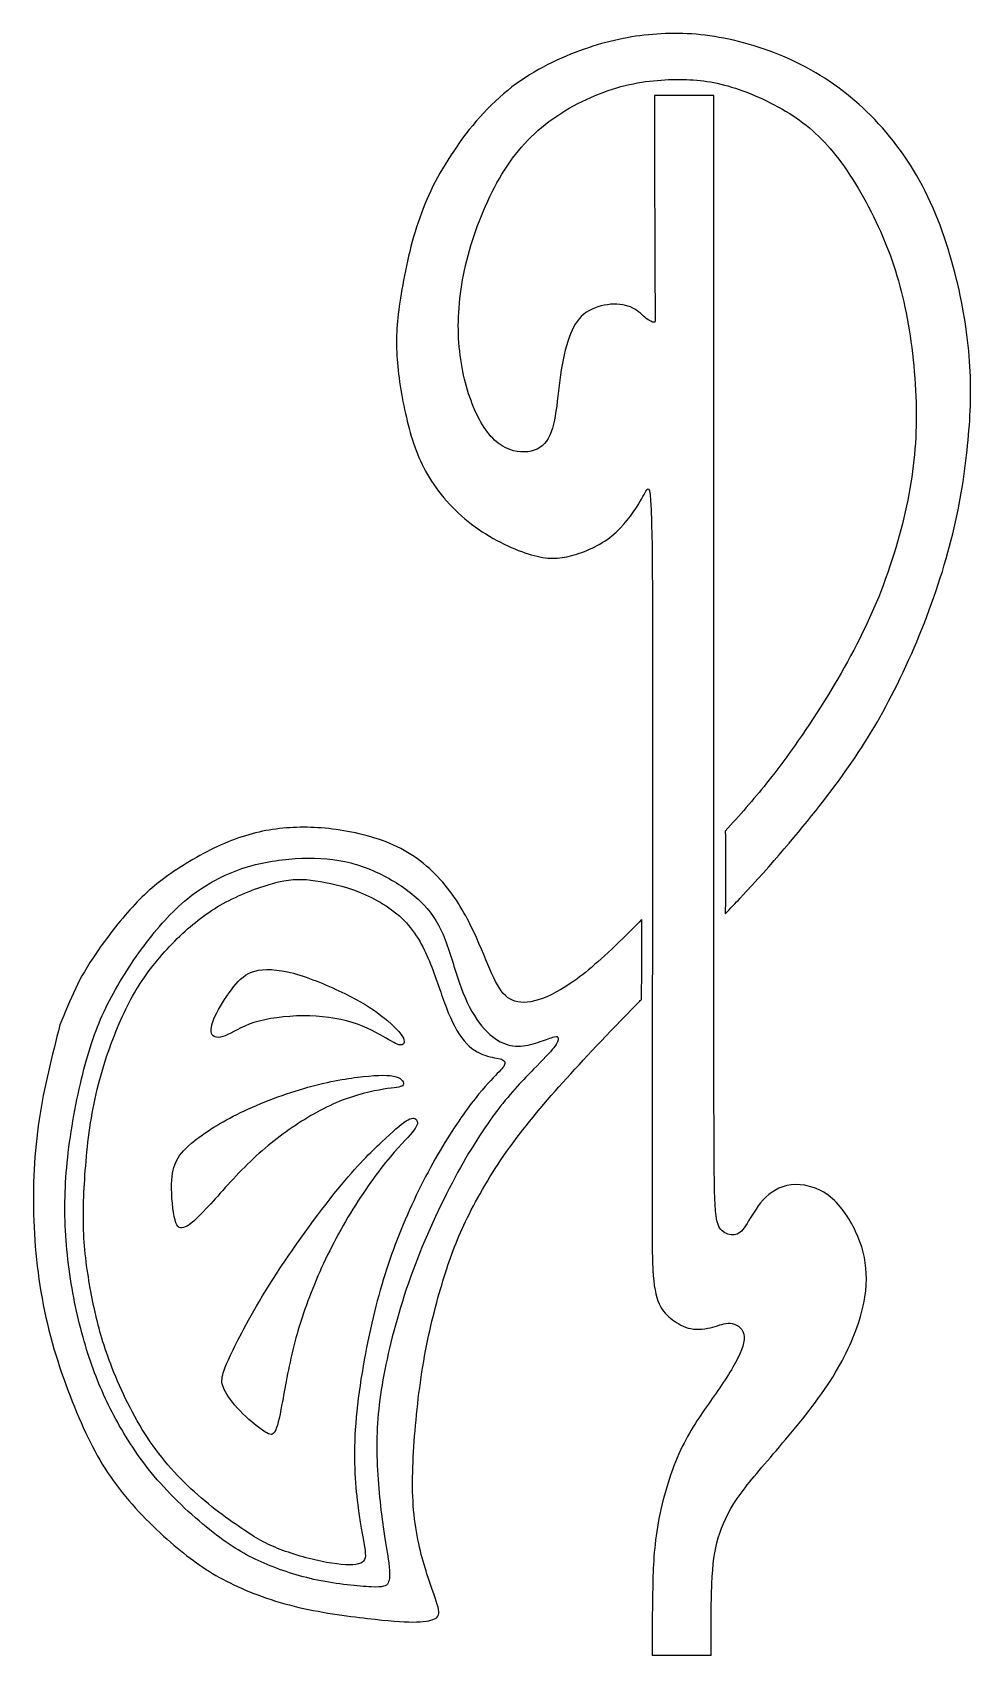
# Model space of a CAD drawing. Extents: x -11 to 8.6, y -2.9 to 35.2.
# Drawn here: x -5.212 to -3.318, y 13.377 to 16.65 of the extents above; entities that cross this region are included whole.
import ezdxf

# ---------------------------------------------------------------- set-up
doc = ezdxf.new("R2010")
doc.units = 0
doc.header["$MEASUREMENT"] = 0
doc.layers.add('LAYER_1', color=7, linetype='CONTINUOUS')

msp = doc.modelspace()

# ---------------------------------------------------------------- linework, layer by layer
at = {"layer": 'LAYER_1'}
for points, knots in [([(-3.81478, 14.87259), (-3.80454, 14.88331), (-3.79446, 14.89397), (-3.78472, 14.90439), (-3.78472, 14.90439), (-3.71923, 14.9745), (-3.66696, 15.03641), (-3.62416, 15.09086), (-3.62416, 15.09086), (-3.58136, 15.1453), (-3.54801, 15.19235), (-3.51546, 15.24759), (-3.51546, 15.24759), (-3.4829, 15.30284), (-3.45115, 15.36636), (-3.42343, 15.43407), (-3.42343, 15.43407), (-3.39568, 15.50179), (-3.37197, 15.57373), (-3.3559, 15.63924), (-3.3559, 15.63924), (-3.33982, 15.70475), (-3.33138, 15.76382), (-3.32597, 15.81806), (-3.32597, 15.81806), (-3.32053, 15.87233), (-3.31811, 15.92176), (-3.32132, 15.9766), (-3.32132, 15.9766), (-3.32454, 16.03147), (-3.3334, 16.09176), (-3.34886, 16.15464), (-3.34886, 16.15464), (-3.36433, 16.21755), (-3.38646, 16.28305), (-3.41699, 16.34093), (-3.41699, 16.34093), (-3.44752, 16.3988), (-3.48653, 16.44903), (-3.52931, 16.49042), (-3.52931, 16.49042), (-3.5721, 16.53182), (-3.61875, 16.56437), (-3.66977, 16.58929), (-3.66977, 16.58929), (-3.7208, 16.6142), (-3.77628, 16.6315), (-3.8271, 16.64054), (-3.8271, 16.64054), (-3.87794, 16.64958), (-3.92418, 16.65038), (-3.96978, 16.64577), (-3.96978, 16.64577), (-4.01539, 16.64114), (-4.06041, 16.63108), (-4.10862, 16.6134), (-4.10862, 16.6134), (-4.15685, 16.59572), (-4.2083, 16.5704), (-4.25371, 16.53364), (-4.25371, 16.53364), (-4.29913, 16.49686), (-4.33852, 16.44863), (-4.36905, 16.40162), (-4.36905, 16.40162), (-4.3996, 16.3546), (-4.4213, 16.30877), (-4.43756, 16.25774), (-4.43756, 16.25774), (-4.45384, 16.2067), (-4.4647, 16.15043), (-4.47112, 16.10623), (-4.47112, 16.10623), (-4.47755, 16.06201), (-4.47958, 16.02986), (-4.47677, 15.99129), (-4.47677, 15.99129), (-4.47394, 15.95271), (-4.46631, 15.90769), (-4.45626, 15.86651), (-4.45626, 15.86651), (-4.44622, 15.82532), (-4.43375, 15.78792), (-4.41146, 15.75175), (-4.41146, 15.75175), (-4.38915, 15.71559), (-4.357, 15.68063), (-4.31943, 15.65331), (-4.31943, 15.65331), (-4.28185, 15.62599), (-4.23883, 15.60626), (-4.2061, 15.59682), (-4.2061, 15.59682), (-4.17334, 15.58738), (-4.15081, 15.5882), (-4.12451, 15.59522), (-4.12451, 15.59522), (-4.09819, 15.60225), (-4.06803, 15.61554), (-4.04393, 15.63483), (-4.04393, 15.63483), (-4.01982, 15.65411), (-4.00174, 15.67943), (-3.99069, 15.69731), (-3.99069, 15.69731), (-3.97964, 15.71519), (-3.9756, 15.72565), (-3.97179, 15.72926), (-3.97179, 15.72926), (-3.96798, 15.73289), (-3.96435, 15.72966), (-3.96275, 15.63082), (-3.96275, 15.63082), (-3.96114, 15.53195), (-3.96154, 15.33741), (-3.96175, 15.09388), (-3.96175, 15.09388), (-3.96195, 14.85035), (-3.96195, 14.55775), (-3.96215, 14.39137), (-3.96215, 14.39137), (-3.96235, 14.225), (-3.96275, 14.18481), (-3.96094, 14.15388), (-3.96094, 14.15388), (-3.95914, 14.12293), (-3.95511, 14.1012), (-3.94829, 14.08594), (-3.94829, 14.08594), (-3.94146, 14.07067), (-3.9318, 14.06183), (-3.92115, 14.05379), (-3.92115, 14.05379), (-3.91051, 14.04575), (-3.89884, 14.03852), (-3.88459, 14.03591), (-3.88459, 14.03591), (-3.87032, 14.03329), (-3.85344, 14.03531), (-3.83999, 14.03892), (-3.83999, 14.03892), (-3.82652, 14.04253), (-3.81646, 14.04778), (-3.80501, 14.04677), (-3.80501, 14.04677), (-3.79356, 14.04575), (-3.78068, 14.03852), (-3.77747, 14.02506), (-3.77747, 14.02506), (-3.77426, 14.01159), (-3.7807, 13.99189), (-3.79415, 13.96739), (-3.79415, 13.96739), (-3.80762, 13.94288), (-3.82812, 13.91351), (-3.84881, 13.88379), (-3.84881, 13.88379), (-3.8695, 13.85406), (-3.89042, 13.82391), (-3.90849, 13.78314), (-3.90849, 13.78314), (-3.92657, 13.74234), (-3.94186, 13.69089), (-3.95028, 13.64408), (-3.95028, 13.64408), (-3.95872, 13.59726), (-3.96034, 13.55504), (-3.96122, 13.51124), (-3.96122, 13.51124), (-3.96211, 13.46743), (-3.96229, 13.42197), (-3.96246, 13.37654)], [0, 0, 0, 0, 0.0227273, 0.0227273, 0.0227273, 0.0227273, 0.0454545, 0.0454545, 0.0454545, 0.0454545, 0.0681818, 0.0681818, 0.0681818, 0.0681818, 0.0909091, 0.0909091, 0.0909091, 0.0909091, 0.1136364, 0.1136364, 0.1136364, 0.1136364, 0.1363636, 0.1363636, 0.1363636, 0.1363636, 0.1590909, 0.1590909, 0.1590909, 0.1590909, 0.1818182, 0.1818182, 0.1818182, 0.1818182, 0.2045455, 0.2045455, 0.2045455, 0.2045455, 0.2272727, 0.2272727, 0.2272727, 0.2272727, 0.25, 0.25, 0.25, 0.25, 0.2727273, 0.2727273, 0.2727273, 0.2727273, 0.2954545, 0.2954545, 0.2954545, 0.2954545, 0.3181818, 0.3181818, 0.3181818, 0.3181818, 0.3409091, 0.3409091, 0.3409091, 0.3409091, 0.3636364, 0.3636364, 0.3636364, 0.3636364, 0.3863636, 0.3863636, 0.3863636, 0.3863636, 0.4090909, 0.4090909, 0.4090909, 0.4090909, 0.4318182, 0.4318182, 0.4318182, 0.4318182, 0.4545455, 0.4545455, 0.4545455, 0.4545455, 0.4772727, 0.4772727, 0.4772727, 0.4772727, 0.5, 0.5, 0.5, 0.5, 0.5227273, 0.5227273, 0.5227273, 0.5227273, 0.5454545, 0.5454545, 0.5454545, 0.5454545, 0.5681818, 0.5681818, 0.5681818, 0.5681818, 0.5909091, 0.5909091, 0.5909091, 0.5909091, 0.6136364, 0.6136364, 0.6136364, 0.6136364, 0.6363636, 0.6363636, 0.6363636, 0.6363636, 0.6590909, 0.6590909, 0.6590909, 0.6590909, 0.6818182, 0.6818182, 0.6818182, 0.6818182, 0.7045455, 0.7045455, 0.7045455, 0.7045455, 0.7272727, 0.7272727, 0.7272727, 0.7272727, 0.75, 0.75, 0.75, 0.75, 0.7727273, 0.7727273, 0.7727273, 0.7727273, 0.7954545, 0.7954545, 0.7954545, 0.7954545, 0.8181818, 0.8181818, 0.8181818, 0.8181818, 0.8409091, 0.8409091, 0.8409091, 0.8409091, 0.8636364, 0.8636364, 0.8636364, 0.8636364, 0.8863636, 0.8863636, 0.8863636, 0.8863636, 0.9090909, 0.9090909, 0.9090909, 0.9090909, 0.9318182, 0.9318182, 0.9318182, 0.9318182, 0.9545455, 0.9545455, 0.9545455, 0.9545455, 1, 1, 1, 1]), ([(-3.95755, 16.52331), (-3.95741, 16.40157), (-3.95726, 16.27981), (-3.95699, 16.20408), (-3.95699, 16.20408), (-3.95671, 16.12834), (-3.95631, 16.09858), (-3.95611, 16.08292), (-3.95611, 16.08292), (-3.95591, 16.06725), (-3.95591, 16.06564), (-3.95872, 16.06584), (-3.95872, 16.06584), (-3.96153, 16.06604), (-3.96718, 16.06805), (-3.97419, 16.07366), (-3.97419, 16.07366), (-3.98123, 16.07929), (-3.98967, 16.08855), (-4.00152, 16.09457), (-4.00152, 16.09457), (-4.01338, 16.1006), (-4.02866, 16.10343), (-4.04574, 16.10202), (-4.04574, 16.10202), (-4.06281, 16.10062), (-4.08172, 16.09497), (-4.09577, 16.08535), (-4.09577, 16.08535), (-4.10984, 16.0757), (-4.11908, 16.06201), (-4.12692, 16.04253), (-4.12692, 16.04253), (-4.13476, 16.02304), (-4.14119, 15.99771), (-4.1456, 15.96999), (-4.1456, 15.96999), (-4.15003, 15.94226), (-4.15244, 15.9121), (-4.15625, 15.8866), (-4.15625, 15.8866), (-4.16006, 15.86108), (-4.16531, 15.84017), (-4.17555, 15.82612), (-4.17555, 15.82612), (-4.18579, 15.81205), (-4.20107, 15.80481), (-4.21975, 15.80421), (-4.21975, 15.80421), (-4.23843, 15.80359), (-4.26056, 15.80964), (-4.28025, 15.82812), (-4.28025, 15.82812), (-4.29993, 15.84661), (-4.31721, 15.87756), (-4.33006, 15.91472), (-4.33006, 15.91472), (-4.34293, 15.9519), (-4.35137, 15.9953), (-4.35297, 16.04171), (-4.35297, 16.04171), (-4.35459, 16.08813), (-4.34934, 16.13758), (-4.33609, 16.19042), (-4.33609, 16.19042), (-4.32284, 16.24326), (-4.30153, 16.29955), (-4.27542, 16.34696), (-4.27542, 16.34696), (-4.2493, 16.39437), (-4.21835, 16.43297), (-4.17816, 16.46471), (-4.17816, 16.46471), (-4.13796, 16.49646), (-4.08853, 16.52137), (-4.04233, 16.53603), (-4.04233, 16.53603), (-3.9961, 16.5507), (-3.95311, 16.55515), (-3.91454, 16.55555), (-3.91454, 16.55555), (-3.87595, 16.55595), (-3.84177, 16.5523), (-3.802, 16.54026), (-3.802, 16.54026), (-3.76221, 16.52821), (-3.71679, 16.5077), (-3.67882, 16.48281), (-3.67882, 16.48281), (-3.64086, 16.45789), (-3.61029, 16.42852), (-3.58016, 16.38715), (-3.58016, 16.38715), (-3.55003, 16.34576), (-3.52027, 16.2923), (-3.49757, 16.23946), (-3.49757, 16.23946), (-3.47486, 16.18661), (-3.45919, 16.13436), (-3.44794, 16.07368), (-3.44794, 16.07368), (-3.43668, 16.013), (-3.42984, 15.94387), (-3.42964, 15.88018), (-3.42964, 15.88018), (-3.42944, 15.81648), (-3.43588, 15.75819), (-3.44933, 15.6953), (-3.44933, 15.6953), (-3.4628, 15.6324), (-3.4833, 15.56489), (-3.51042, 15.5), (-3.51042, 15.5), (-3.53755, 15.43509), (-3.57132, 15.37278), (-3.60869, 15.3119), (-3.60869, 15.3119), (-3.64607, 15.25102), (-3.68706, 15.19153), (-3.73166, 15.13588), (-3.73166, 15.13588), (-3.75819, 15.1028), (-3.78598, 15.07103), (-3.81474, 15.03947)], [0, 0, 0, 0, 0.03125, 0.03125, 0.03125, 0.03125, 0.0625, 0.0625, 0.0625, 0.0625, 0.09375, 0.09375, 0.09375, 0.09375, 0.125, 0.125, 0.125, 0.125, 0.15625, 0.15625, 0.15625, 0.15625, 0.1875, 0.1875, 0.1875, 0.1875, 0.21875, 0.21875, 0.21875, 0.21875, 0.25, 0.25, 0.25, 0.25, 0.28125, 0.28125, 0.28125, 0.28125, 0.3125, 0.3125, 0.3125, 0.3125, 0.34375, 0.34375, 0.34375, 0.34375, 0.375, 0.375, 0.375, 0.375, 0.40625, 0.40625, 0.40625, 0.40625, 0.4375, 0.4375, 0.4375, 0.4375, 0.46875, 0.46875, 0.46875, 0.46875, 0.5, 0.5, 0.5, 0.5, 0.53125, 0.53125, 0.53125, 0.53125, 0.5625, 0.5625, 0.5625, 0.5625, 0.59375, 0.59375, 0.59375, 0.59375, 0.625, 0.625, 0.625, 0.625, 0.65625, 0.65625, 0.65625, 0.65625, 0.6875, 0.6875, 0.6875, 0.6875, 0.71875, 0.71875, 0.71875, 0.71875, 0.75, 0.75, 0.75, 0.75, 0.78125, 0.78125, 0.78125, 0.78125, 0.8125, 0.8125, 0.8125, 0.8125, 0.84375, 0.84375, 0.84375, 0.84375, 0.875, 0.875, 0.875, 0.875, 0.90625, 0.90625, 0.90625, 0.90625, 0.9375, 0.9375, 0.9375, 0.9375, 1, 1, 1, 1]), ([(-3.84311, 13.37654), (-3.84332, 13.4292), (-3.84358, 13.4819), (-3.84188, 13.52149), (-3.84188, 13.52149), (-3.84019, 13.56108), (-3.83654, 13.58761), (-3.82892, 13.61373), (-3.82892, 13.61373), (-3.82129, 13.63985), (-3.80962, 13.66557), (-3.79054, 13.6935), (-3.79054, 13.6935), (-3.77145, 13.72142), (-3.74492, 13.75159), (-3.71178, 13.79035), (-3.71178, 13.79035), (-3.67862, 13.82912), (-3.63882, 13.87657), (-3.60889, 13.92157), (-3.60889, 13.92157), (-3.57896, 13.96657), (-3.55885, 14.00919), (-3.5464, 14.04675), (-3.5464, 14.04675), (-3.53396, 14.08434), (-3.52911, 14.11689), (-3.53031, 14.14682), (-3.53031, 14.14682), (-3.53151, 14.17677), (-3.53877, 14.20411), (-3.55182, 14.23183), (-3.55182, 14.23183), (-3.56487, 14.25956), (-3.58377, 14.2877), (-3.60727, 14.30496), (-3.60727, 14.30496), (-3.63078, 14.32224), (-3.65894, 14.32869), (-3.68223, 14.32588), (-3.68223, 14.32588), (-3.70555, 14.32306), (-3.72403, 14.31099), (-3.73828, 14.29554), (-3.73828, 14.29554), (-3.75255, 14.28006), (-3.76261, 14.26116), (-3.77083, 14.24811), (-3.77083, 14.24811), (-3.77907, 14.23504), (-3.78553, 14.2278), (-3.79355, 14.2256), (-3.79355, 14.2256), (-3.80158, 14.22338), (-3.81124, 14.2262), (-3.81846, 14.23121), (-3.81846, 14.23121), (-3.8257, 14.23624), (-3.83055, 14.24348), (-3.83335, 14.26437), (-3.83335, 14.26437), (-3.83616, 14.28527), (-3.83696, 14.31985), (-3.83736, 14.40444), (-3.83736, 14.40444), (-3.83776, 14.48904), (-3.83776, 14.62368), (-3.83776, 14.85957), (-3.83776, 14.85957), (-3.83776, 15.09549), (-3.83776, 15.43267), (-3.83784, 15.72684), (-3.83784, 15.72684), (-3.83791, 16.021), (-3.83806, 16.27215), (-3.8382, 16.52331)], [0, 0, 0, 0, 0.05, 0.05, 0.05, 0.05, 0.1, 0.1, 0.1, 0.1, 0.15, 0.15, 0.15, 0.15, 0.2, 0.2, 0.2, 0.2, 0.25, 0.25, 0.25, 0.25, 0.3, 0.3, 0.3, 0.3, 0.35, 0.35, 0.35, 0.35, 0.4, 0.4, 0.4, 0.4, 0.45, 0.45, 0.45, 0.45, 0.5, 0.5, 0.5, 0.5, 0.55, 0.55, 0.55, 0.55, 0.6, 0.6, 0.6, 0.6, 0.65, 0.65, 0.65, 0.65, 0.7, 0.7, 0.7, 0.7, 0.75, 0.75, 0.75, 0.75, 0.8, 0.8, 0.8, 0.8, 0.85, 0.85, 0.85, 0.85, 0.9, 0.9, 0.9, 0.9, 1, 1, 1, 1]), ([(-3.98347, 14.86103), (-3.99649, 14.84774), (-4.00904, 14.83515), (-4.02082, 14.82361), (-4.02082, 14.82361), (-4.0636, 14.78163), (-4.09657, 14.75307), (-4.1255, 14.73319), (-4.1255, 14.73319), (-4.15444, 14.7133), (-4.17936, 14.70204), (-4.19985, 14.69702), (-4.19985, 14.69702), (-4.22035, 14.69199), (-4.23643, 14.6932), (-4.24928, 14.70082), (-4.24928, 14.70082), (-4.26215, 14.70845), (-4.27181, 14.72254), (-4.28185, 14.74363), (-4.28185, 14.74363), (-4.29189, 14.76472), (-4.30235, 14.79286), (-4.31681, 14.8248), (-4.31681, 14.8248), (-4.33128, 14.85675), (-4.34976, 14.89253), (-4.37488, 14.92446), (-4.37488, 14.92446), (-4.4, 14.95641), (-4.43175, 14.98457), (-4.46952, 15.00426), (-4.46952, 15.00426), (-4.5073, 15.02395), (-4.55112, 15.03521), (-4.59189, 15.04143), (-4.59189, 15.04143), (-4.63268, 15.04766), (-4.67049, 15.04886), (-4.70725, 15.04525), (-4.70725, 15.04525), (-4.74402, 15.04163), (-4.7798, 15.03319), (-4.81756, 15.01773), (-4.81756, 15.01773), (-4.85533, 15.00226), (-4.89514, 14.97973), (-4.92747, 14.95784), (-4.92747, 14.95784), (-4.95982, 14.93595), (-4.98474, 14.91462), (-5.01066, 14.88629), (-5.01066, 14.88629), (-5.03658, 14.85797), (-5.06352, 14.82259), (-5.083, 14.79427), (-5.083, 14.79427), (-5.10249, 14.76594), (-5.11457, 14.74463), (-5.12562, 14.72154), (-5.12562, 14.72154), (-5.13666, 14.69843), (-5.14671, 14.67349), (-5.15675, 14.64858)], [0, 0, 0, 0, 0.0588235, 0.0588235, 0.0588235, 0.0588235, 0.1176471, 0.1176471, 0.1176471, 0.1176471, 0.1764706, 0.1764706, 0.1764706, 0.1764706, 0.2352941, 0.2352941, 0.2352941, 0.2352941, 0.2941176, 0.2941176, 0.2941176, 0.2941176, 0.3529412, 0.3529412, 0.3529412, 0.3529412, 0.4117647, 0.4117647, 0.4117647, 0.4117647, 0.4705882, 0.4705882, 0.4705882, 0.4705882, 0.5294118, 0.5294118, 0.5294118, 0.5294118, 0.5882353, 0.5882353, 0.5882353, 0.5882353, 0.6470588, 0.6470588, 0.6470588, 0.6470588, 0.7058824, 0.7058824, 0.7058824, 0.7058824, 0.7647059, 0.7647059, 0.7647059, 0.7647059, 0.8235294, 0.8235294, 0.8235294, 0.8235294, 0.8823529, 0.8823529, 0.8823529, 0.8823529, 1, 1, 1, 1]), ([(-3.81474, 15.03947), (-3.81462, 15.00842), (-3.81445, 14.97736), (-3.81445, 14.94954), (-3.81445, 14.94954), (-3.81447, 14.92173), (-3.81463, 14.89716), (-3.81478, 14.87259)], [0, 0, 0, 0, 0.3333333, 0.3333333, 0.3333333, 0.3333333, 1, 1, 1, 1]), ([(-4.98208, 14.8149), (-5.0096, 14.77874), (-5.03612, 14.73774), (-5.05681, 14.69775), (-5.05681, 14.69775), (-5.07752, 14.65776), (-5.09239, 14.61878), (-5.10584, 14.56874), (-5.10584, 14.56874), (-5.11931, 14.51871), (-5.13138, 14.45761), (-5.1386, 14.40176), (-5.1386, 14.40176), (-5.14583, 14.3459), (-5.14826, 14.29524), (-5.14605, 14.24341), (-5.14605, 14.24341), (-5.14384, 14.19157), (-5.13699, 14.13851), (-5.12717, 14.0895), (-5.12717, 14.0895), (-5.11732, 14.04047), (-5.10444, 13.99543), (-5.08958, 13.95465), (-5.08958, 13.95465), (-5.07471, 13.91386), (-5.05783, 13.87728), (-5.03634, 13.83951), (-5.03634, 13.83951), (-5.01483, 13.80175), (-4.9887, 13.76274), (-4.95414, 13.72397), (-4.95414, 13.72397), (-4.91958, 13.68518), (-4.87656, 13.6466), (-4.841, 13.61948), (-4.841, 13.61948), (-4.80544, 13.59235), (-4.7773, 13.57666), (-4.74516, 13.56281), (-4.74516, 13.56281), (-4.71301, 13.54895), (-4.67683, 13.53687), (-4.63706, 13.52865), (-4.63706, 13.52865), (-4.59727, 13.52041), (-4.55385, 13.51598), (-4.52915, 13.51498), (-4.52915, 13.51498), (-4.50444, 13.51398), (-4.49839, 13.51638), (-4.49498, 13.523), (-4.49498, 13.523), (-4.49157, 13.52963), (-4.49075, 13.5405), (-4.49356, 13.56279), (-4.49356, 13.56279), (-4.49638, 13.5851), (-4.50282, 13.61887), (-4.50823, 13.66187), (-4.50823, 13.66187), (-4.51366, 13.70487), (-4.51809, 13.75713), (-4.51749, 13.80756), (-4.51749, 13.80756), (-4.51689, 13.858), (-4.51124, 13.90662), (-4.49939, 13.96369), (-4.49939, 13.96369), (-4.48754, 14.02076), (-4.46946, 14.08627), (-4.44515, 14.15218), (-4.44515, 14.15218), (-4.42083, 14.21809), (-4.39028, 14.2844), (-4.36035, 14.34025), (-4.36035, 14.34025), (-4.33041, 14.39611), (-4.30104, 14.44155), (-4.27372, 14.47732), (-4.27372, 14.47732), (-4.2464, 14.51308), (-4.22108, 14.53921), (-4.2016, 14.5591), (-4.2016, 14.5591), (-4.18211, 14.57899), (-4.16842, 14.59267), (-4.1608, 14.6025), (-4.1608, 14.6025), (-4.15317, 14.61234), (-4.15156, 14.61839), (-4.15176, 14.6218), (-4.15176, 14.6218), (-4.15196, 14.62521), (-4.15397, 14.62601), (-4.15998, 14.62441), (-4.15998, 14.62441), (-4.16602, 14.6228), (-4.17608, 14.61878), (-4.18813, 14.61477), (-4.18813, 14.61477), (-4.20017, 14.61076), (-4.21426, 14.60671), (-4.22792, 14.60591), (-4.22792, 14.60591), (-4.24157, 14.60511), (-4.25486, 14.60753), (-4.26871, 14.61475), (-4.26871, 14.61475), (-4.28256, 14.62198), (-4.29705, 14.63407), (-4.3107, 14.65235), (-4.3107, 14.65235), (-4.32436, 14.67063), (-4.33724, 14.69515), (-4.34829, 14.72528), (-4.34829, 14.72528), (-4.35933, 14.75542), (-4.36857, 14.7912), (-4.37982, 14.82013), (-4.37982, 14.82013), (-4.39107, 14.84906), (-4.40435, 14.87118), (-4.42304, 14.89107), (-4.42304, 14.89107), (-4.44172, 14.91096), (-4.46583, 14.92864), (-4.49296, 14.94369), (-4.49296, 14.94369), (-4.52008, 14.95877), (-4.55024, 14.97125), (-4.58198, 14.97807), (-4.58198, 14.97807), (-4.61373, 14.9849), (-4.6471, 14.98611), (-4.68206, 14.9839), (-4.68206, 14.9839), (-4.71702, 14.9817), (-4.7536, 14.97604), (-4.78977, 14.9638), (-4.78977, 14.9638), (-4.82593, 14.95155), (-4.86171, 14.93265), (-4.89384, 14.90755), (-4.89384, 14.90755), (-4.92599, 14.88243), (-4.95456, 14.85106), (-4.98208, 14.8149)], [0, 0, 0, 0, 0.0263158, 0.0263158, 0.0263158, 0.0263158, 0.0526316, 0.0526316, 0.0526316, 0.0526316, 0.0789474, 0.0789474, 0.0789474, 0.0789474, 0.1052632, 0.1052632, 0.1052632, 0.1052632, 0.1315789, 0.1315789, 0.1315789, 0.1315789, 0.1578947, 0.1578947, 0.1578947, 0.1578947, 0.1842105, 0.1842105, 0.1842105, 0.1842105, 0.2105263, 0.2105263, 0.2105263, 0.2105263, 0.2368421, 0.2368421, 0.2368421, 0.2368421, 0.2631579, 0.2631579, 0.2631579, 0.2631579, 0.2894737, 0.2894737, 0.2894737, 0.2894737, 0.3157895, 0.3157895, 0.3157895, 0.3157895, 0.3421053, 0.3421053, 0.3421053, 0.3421053, 0.3684211, 0.3684211, 0.3684211, 0.3684211, 0.3947368, 0.3947368, 0.3947368, 0.3947368, 0.4210526, 0.4210526, 0.4210526, 0.4210526, 0.4473684, 0.4473684, 0.4473684, 0.4473684, 0.4736842, 0.4736842, 0.4736842, 0.4736842, 0.5, 0.5, 0.5, 0.5, 0.5263158, 0.5263158, 0.5263158, 0.5263158, 0.5526316, 0.5526316, 0.5526316, 0.5526316, 0.5789474, 0.5789474, 0.5789474, 0.5789474, 0.6052632, 0.6052632, 0.6052632, 0.6052632, 0.6315789, 0.6315789, 0.6315789, 0.6315789, 0.6578947, 0.6578947, 0.6578947, 0.6578947, 0.6842105, 0.6842105, 0.6842105, 0.6842105, 0.7105263, 0.7105263, 0.7105263, 0.7105263, 0.7368421, 0.7368421, 0.7368421, 0.7368421, 0.7631579, 0.7631579, 0.7631579, 0.7631579, 0.7894737, 0.7894737, 0.7894737, 0.7894737, 0.8157895, 0.8157895, 0.8157895, 0.8157895, 0.8421053, 0.8421053, 0.8421053, 0.8421053, 0.8684211, 0.8684211, 0.8684211, 0.8684211, 0.8947368, 0.8947368, 0.8947368, 0.8947368, 0.9210526, 0.9210526, 0.9210526, 0.9210526, 0.9473684, 0.9473684, 0.9473684, 0.9473684, 1, 1, 1, 1]), ([(-5.06026, 13.98017), (-5.04538, 13.93878), (-5.02325, 13.88732), (-4.99593, 13.84132), (-4.99593, 13.84132), (-4.96861, 13.79529), (-4.93606, 13.7547), (-4.89949, 13.71954), (-4.89949, 13.71954), (-4.86291, 13.68438), (-4.82232, 13.65462), (-4.79179, 13.63393), (-4.79179, 13.63393), (-4.76124, 13.61324), (-4.74072, 13.60158), (-4.71259, 13.59073), (-4.71259, 13.59073), (-4.68447, 13.57989), (-4.64869, 13.56982), (-4.61936, 13.56441), (-4.61936, 13.56441), (-4.59003, 13.55898), (-4.5671, 13.55818), (-4.55445, 13.56139), (-4.55445, 13.56139), (-4.5418, 13.56461), (-4.53938, 13.57185), (-4.54139, 13.58893), (-4.54139, 13.58893), (-4.54339, 13.60601), (-4.54984, 13.63295), (-4.55526, 13.67352), (-4.55526, 13.67352), (-4.56067, 13.71411), (-4.56512, 13.76839), (-4.56111, 13.83268), (-4.56111, 13.83268), (-4.55708, 13.89698), (-4.54459, 13.97133), (-4.53054, 14.03502), (-4.53054, 14.03502), (-4.51649, 14.09872), (-4.50079, 14.1518), (-4.48051, 14.20544), (-4.48051, 14.20544), (-4.46022, 14.25908), (-4.43529, 14.31334), (-4.40957, 14.36075), (-4.40957, 14.36075), (-4.38385, 14.40818), (-4.35733, 14.44877), (-4.33524, 14.4789), (-4.33524, 14.4789), (-4.31313, 14.50905), (-4.29543, 14.52877), (-4.28298, 14.54182), (-4.28298, 14.54182), (-4.27053, 14.55487), (-4.26328, 14.56132), (-4.26047, 14.56674), (-4.26047, 14.56674), (-4.25766, 14.57215), (-4.25927, 14.5766), (-4.26628, 14.5792), (-4.26628, 14.5792), (-4.27332, 14.58181), (-4.2858, 14.58261), (-4.29946, 14.58722), (-4.29946, 14.58722), (-4.31311, 14.59185), (-4.328, 14.60029), (-4.34145, 14.61637), (-4.34145, 14.61637), (-4.3549, 14.63245), (-4.36699, 14.65616), (-4.37743, 14.68308), (-4.37743, 14.68308), (-4.38788, 14.71), (-4.39672, 14.74017), (-4.40917, 14.7711), (-4.40917, 14.7711), (-4.42163, 14.80203), (-4.43771, 14.8338), (-4.46243, 14.8591), (-4.46243, 14.8591), (-4.48714, 14.88442), (-4.5205, 14.90332), (-4.55263, 14.91617), (-4.55263, 14.91617), (-4.58478, 14.92904), (-4.61575, 14.93587), (-4.64125, 14.93948), (-4.64125, 14.93948), (-4.66677, 14.94311), (-4.68689, 14.94351), (-4.71582, 14.93689), (-4.71582, 14.93689), (-4.74474, 14.93026), (-4.78255, 14.91657), (-4.81548, 14.89971), (-4.81548, 14.89971), (-4.84844, 14.88283), (-4.87658, 14.86273), (-4.90451, 14.83741), (-4.90451, 14.83741), (-4.93243, 14.81209), (-4.96017, 14.78154), (-4.98286, 14.74979), (-4.98286, 14.74979), (-5.00557, 14.71804), (-5.02327, 14.68509), (-5.04055, 14.64349), (-5.04055, 14.64349), (-5.05783, 14.6019), (-5.07471, 14.55166), (-5.08596, 14.49983), (-5.08596, 14.49983), (-5.0972, 14.44799), (-5.10285, 14.39451), (-5.10626, 14.3459), (-5.10626, 14.3459), (-5.10967, 14.29727), (-5.11089, 14.25345), (-5.10788, 14.21065), (-5.10788, 14.21065), (-5.10486, 14.16786), (-5.09762, 14.12606), (-5.09018, 14.0895), (-5.09018, 14.0895), (-5.08275, 14.05292), (-5.07511, 14.02156), (-5.06026, 13.98017)], [0, 0, 0, 0, 0.0294118, 0.0294118, 0.0294118, 0.0294118, 0.0588235, 0.0588235, 0.0588235, 0.0588235, 0.0882353, 0.0882353, 0.0882353, 0.0882353, 0.1176471, 0.1176471, 0.1176471, 0.1176471, 0.1470588, 0.1470588, 0.1470588, 0.1470588, 0.1764706, 0.1764706, 0.1764706, 0.1764706, 0.2058824, 0.2058824, 0.2058824, 0.2058824, 0.2352941, 0.2352941, 0.2352941, 0.2352941, 0.2647059, 0.2647059, 0.2647059, 0.2647059, 0.2941176, 0.2941176, 0.2941176, 0.2941176, 0.3235294, 0.3235294, 0.3235294, 0.3235294, 0.3529412, 0.3529412, 0.3529412, 0.3529412, 0.3823529, 0.3823529, 0.3823529, 0.3823529, 0.4117647, 0.4117647, 0.4117647, 0.4117647, 0.4411765, 0.4411765, 0.4411765, 0.4411765, 0.4705882, 0.4705882, 0.4705882, 0.4705882, 0.5, 0.5, 0.5, 0.5, 0.5294118, 0.5294118, 0.5294118, 0.5294118, 0.5588235, 0.5588235, 0.5588235, 0.5588235, 0.5882353, 0.5882353, 0.5882353, 0.5882353, 0.6176471, 0.6176471, 0.6176471, 0.6176471, 0.6470588, 0.6470588, 0.6470588, 0.6470588, 0.6764706, 0.6764706, 0.6764706, 0.6764706, 0.7058824, 0.7058824, 0.7058824, 0.7058824, 0.7352941, 0.7352941, 0.7352941, 0.7352941, 0.7647059, 0.7647059, 0.7647059, 0.7647059, 0.7941176, 0.7941176, 0.7941176, 0.7941176, 0.8235294, 0.8235294, 0.8235294, 0.8235294, 0.8529412, 0.8529412, 0.8529412, 0.8529412, 0.8823529, 0.8823529, 0.8823529, 0.8823529, 0.9117647, 0.9117647, 0.9117647, 0.9117647, 0.9411765, 0.9411765, 0.9411765, 0.9411765, 1, 1, 1, 1]), ([(-3.98347, 14.86103), (-3.98355, 14.83099), (-3.98365, 14.80092), (-3.98382, 14.77398), (-3.98382, 14.77398), (-3.98398, 14.74702), (-3.98424, 14.72316), (-3.98449, 14.6993)], [0, 0, 0, 0, 0.3333333, 0.3333333, 0.3333333, 0.3333333, 1, 1, 1, 1]), ([(-4.58198, 14.71161), (-4.61293, 14.72688), (-4.65272, 14.74378), (-4.68567, 14.75262), (-4.68567, 14.75262), (-4.71863, 14.76146), (-4.74476, 14.76226), (-4.76365, 14.75705), (-4.76365, 14.75705), (-4.78253, 14.75182), (-4.79419, 14.74055), (-4.80644, 14.72529), (-4.80644, 14.72529), (-4.81869, 14.71002), (-4.83158, 14.69072), (-4.8404, 14.67324), (-4.8404, 14.67324), (-4.84924, 14.65576), (-4.85407, 14.64008), (-4.85106, 14.63144), (-4.85106, 14.63144), (-4.84804, 14.6228), (-4.83717, 14.62118), (-4.82332, 14.62659), (-4.82332, 14.62659), (-4.80945, 14.63203), (-4.79257, 14.64451), (-4.76565, 14.65313), (-4.76565, 14.65313), (-4.73873, 14.66177), (-4.70175, 14.66662), (-4.66619, 14.66682), (-4.66619, 14.66682), (-4.63062, 14.66702), (-4.59645, 14.66258), (-4.56752, 14.65355), (-4.56752, 14.65355), (-4.53858, 14.64451), (-4.51486, 14.63082), (-4.49879, 14.6216), (-4.49879, 14.6216), (-4.48271, 14.61236), (-4.47427, 14.60751), (-4.46846, 14.60811), (-4.46846, 14.60811), (-4.46263, 14.60871), (-4.4594, 14.61477), (-4.46623, 14.62581), (-4.46623, 14.62581), (-4.47307, 14.63686), (-4.48995, 14.65293), (-4.50943, 14.66779), (-4.50943, 14.66779), (-4.52892, 14.68266), (-4.55105, 14.69635), (-4.58198, 14.71161)], [0, 0, 0, 0, 0.0666667, 0.0666667, 0.0666667, 0.0666667, 0.1333333, 0.1333333, 0.1333333, 0.1333333, 0.2, 0.2, 0.2, 0.2, 0.2666667, 0.2666667, 0.2666667, 0.2666667, 0.3333333, 0.3333333, 0.3333333, 0.3333333, 0.4, 0.4, 0.4, 0.4, 0.4666667, 0.4666667, 0.4666667, 0.4666667, 0.5333333, 0.5333333, 0.5333333, 0.5333333, 0.6, 0.6, 0.6, 0.6, 0.6666667, 0.6666667, 0.6666667, 0.6666667, 0.7333333, 0.7333333, 0.7333333, 0.7333333, 0.8, 0.8, 0.8, 0.8, 0.8666667, 0.8666667, 0.8666667, 0.8666667, 1, 1, 1, 1]), ([(-5.15675, 14.64858), (-5.17283, 14.58589), (-5.1889, 14.52319), (-5.19874, 14.4575), (-5.19874, 14.4575), (-5.20859, 14.39179), (-5.21221, 14.32306), (-5.20961, 14.25354), (-5.20961, 14.25354), (-5.20698, 14.18402), (-5.19814, 14.11367), (-5.18209, 14.04575), (-5.18209, 14.04575), (-5.16601, 13.97784), (-5.14268, 13.91233), (-5.11878, 13.85688), (-5.11878, 13.85688), (-5.09487, 13.80142), (-5.07035, 13.75598), (-5.0374, 13.7132), (-5.0374, 13.7132), (-5.00444, 13.6704), (-4.96305, 13.63019), (-4.92689, 13.59926), (-4.92689, 13.59926), (-4.89071, 13.56833), (-4.85976, 13.5466), (-4.82099, 13.52672), (-4.82099, 13.52672), (-4.7822, 13.50683), (-4.73556, 13.48873), (-4.68454, 13.47608), (-4.68454, 13.47608), (-4.6335, 13.46343), (-4.57802, 13.45618), (-4.53624, 13.45137), (-4.53624, 13.45137), (-4.49445, 13.44656), (-4.46631, 13.44413), (-4.44502, 13.44413), (-4.44502, 13.44413), (-4.42373, 13.44413), (-4.40924, 13.44656), (-4.40102, 13.45057), (-4.40102, 13.45057), (-4.39278, 13.45457), (-4.39076, 13.46023), (-4.39416, 13.47408), (-4.39416, 13.47408), (-4.39759, 13.48793), (-4.40643, 13.51006), (-4.41647, 13.54139), (-4.41647, 13.54139), (-4.42652, 13.57272), (-4.43778, 13.61333), (-4.44259, 13.66074), (-4.44259, 13.66074), (-4.44742, 13.70815), (-4.44582, 13.76243), (-4.44141, 13.81928), (-4.44141, 13.81928), (-4.43698, 13.87615), (-4.42974, 13.93564), (-4.4193, 13.99089), (-4.4193, 13.99089), (-4.40886, 14.04615), (-4.39517, 14.09721), (-4.38172, 14.14041), (-4.38172, 14.14041), (-4.36826, 14.1836), (-4.35498, 14.21898), (-4.33489, 14.25996), (-4.33489, 14.25996), (-4.3148, 14.30095), (-4.28786, 14.34759), (-4.25533, 14.3936), (-4.25533, 14.3936), (-4.22278, 14.4396), (-4.18457, 14.48503), (-4.14239, 14.53223), (-4.14239, 14.53223), (-4.1002, 14.57946), (-4.05397, 14.62849), (-3.99149, 14.69218), (-3.99149, 14.69218), (-3.98918, 14.69453), (-3.98683, 14.69692), (-3.98449, 14.6993)], [0, 0, 0, 0, 0.0434783, 0.0434783, 0.0434783, 0.0434783, 0.0869565, 0.0869565, 0.0869565, 0.0869565, 0.1304348, 0.1304348, 0.1304348, 0.1304348, 0.173913, 0.173913, 0.173913, 0.173913, 0.2173913, 0.2173913, 0.2173913, 0.2173913, 0.2608696, 0.2608696, 0.2608696, 0.2608696, 0.3043478, 0.3043478, 0.3043478, 0.3043478, 0.3478261, 0.3478261, 0.3478261, 0.3478261, 0.3913043, 0.3913043, 0.3913043, 0.3913043, 0.4347826, 0.4347826, 0.4347826, 0.4347826, 0.4782609, 0.4782609, 0.4782609, 0.4782609, 0.5217391, 0.5217391, 0.5217391, 0.5217391, 0.5652174, 0.5652174, 0.5652174, 0.5652174, 0.6086957, 0.6086957, 0.6086957, 0.6086957, 0.6521739, 0.6521739, 0.6521739, 0.6521739, 0.6956522, 0.6956522, 0.6956522, 0.6956522, 0.7391304, 0.7391304, 0.7391304, 0.7391304, 0.7826087, 0.7826087, 0.7826087, 0.7826087, 0.826087, 0.826087, 0.826087, 0.826087, 0.8695652, 0.8695652, 0.8695652, 0.8695652, 0.9130435, 0.9130435, 0.9130435, 0.9130435, 1, 1, 1, 1]), ([(-4.65674, 14.52272), (-4.70094, 14.51027), (-4.7516, 14.49137), (-4.79237, 14.47168), (-4.79237, 14.47168), (-4.83316, 14.452), (-4.86413, 14.43149), (-4.88442, 14.41563), (-4.88442, 14.41563), (-4.90471, 14.39976), (-4.91435, 14.38849), (-4.92096, 14.37605), (-4.92096, 14.37605), (-4.9276, 14.3636), (-4.93124, 14.34991), (-4.93165, 14.32701), (-4.93165, 14.32701), (-4.93205, 14.3041), (-4.92922, 14.27195), (-4.92461, 14.25507), (-4.92461, 14.25507), (-4.91998, 14.23819), (-4.91355, 14.23657), (-4.9041, 14.24098), (-4.9041, 14.24098), (-4.89466, 14.24541), (-4.8822, 14.25587), (-4.86091, 14.27877), (-4.86091, 14.27877), (-4.83962, 14.30168), (-4.80945, 14.33706), (-4.77832, 14.36759), (-4.77832, 14.36759), (-4.74717, 14.39814), (-4.71502, 14.42387), (-4.68186, 14.44596), (-4.68186, 14.44596), (-4.64871, 14.46807), (-4.61453, 14.48656), (-4.58139, 14.4988), (-4.58139, 14.4988), (-4.54824, 14.51107), (-4.51607, 14.5171), (-4.49578, 14.52011), (-4.49578, 14.52011), (-4.47549, 14.52314), (-4.46704, 14.52314), (-4.46463, 14.52735), (-4.46463, 14.52735), (-4.46221, 14.53158), (-4.46585, 14.54002), (-4.4789, 14.54403), (-4.4789, 14.54403), (-4.49195, 14.54805), (-4.51448, 14.54764), (-4.54461, 14.54443), (-4.54461, 14.54443), (-4.57474, 14.54122), (-4.61254, 14.53517), (-4.65674, 14.52272)], [0, 0, 0, 0, 0.0625, 0.0625, 0.0625, 0.0625, 0.125, 0.125, 0.125, 0.125, 0.1875, 0.1875, 0.1875, 0.1875, 0.25, 0.25, 0.25, 0.25, 0.3125, 0.3125, 0.3125, 0.3125, 0.375, 0.375, 0.375, 0.375, 0.4375, 0.4375, 0.4375, 0.4375, 0.5, 0.5, 0.5, 0.5, 0.5625, 0.5625, 0.5625, 0.5625, 0.625, 0.625, 0.625, 0.625, 0.6875, 0.6875, 0.6875, 0.6875, 0.75, 0.75, 0.75, 0.75, 0.8125, 0.8125, 0.8125, 0.8125, 0.875, 0.875, 0.875, 0.875, 1, 1, 1, 1]), ([(-4.59645, 14.31697), (-4.63624, 14.26794), (-4.6885, 14.19598), (-4.72747, 14.1351), (-4.72747, 14.1351), (-4.76645, 14.07422), (-4.79217, 14.02437), (-4.80743, 13.99304), (-4.80743, 13.99304), (-4.8227, 13.96169), (-4.82755, 13.94882), (-4.82935, 13.93858), (-4.82935, 13.93858), (-4.83116, 13.92833), (-4.82996, 13.9207), (-4.82294, 13.90845), (-4.82294, 13.90845), (-4.8159, 13.89618), (-4.80302, 13.8793), (-4.78776, 13.86405), (-4.78776, 13.86405), (-4.77249, 13.84877), (-4.75481, 13.83508), (-4.74356, 13.82807), (-4.74356, 13.82807), (-4.73231, 13.82103), (-4.72747, 13.82061), (-4.72305, 13.82865), (-4.72305, 13.82865), (-4.71864, 13.83669), (-4.7146, 13.85316), (-4.70898, 13.88329), (-4.70898, 13.88329), (-4.70337, 13.91344), (-4.69611, 13.95728), (-4.68507, 14.00108), (-4.68507, 14.00108), (-4.67402, 14.04488), (-4.65915, 14.0887), (-4.64007, 14.1337), (-4.64007, 14.1337), (-4.62098, 14.1787), (-4.59765, 14.22494), (-4.57095, 14.26874), (-4.57095, 14.26874), (-4.54423, 14.31254), (-4.51406, 14.35394), (-4.49077, 14.38206), (-4.49077, 14.38206), (-4.46746, 14.41018), (-4.45096, 14.42508), (-4.44272, 14.43592), (-4.44272, 14.43592), (-4.43448, 14.44677), (-4.43448, 14.4536), (-4.43769, 14.45741), (-4.43769, 14.45741), (-4.44092, 14.46124), (-4.44735, 14.46204), (-4.4586, 14.45502), (-4.4586, 14.45502), (-4.46986, 14.44799), (-4.48594, 14.4331), (-4.50763, 14.41261), (-4.50763, 14.41261), (-4.52934, 14.39212), (-4.55668, 14.36598), (-4.59645, 14.31697)], [0, 0, 0, 0, 0.0555556, 0.0555556, 0.0555556, 0.0555556, 0.1111111, 0.1111111, 0.1111111, 0.1111111, 0.1666667, 0.1666667, 0.1666667, 0.1666667, 0.2222222, 0.2222222, 0.2222222, 0.2222222, 0.2777778, 0.2777778, 0.2777778, 0.2777778, 0.3333333, 0.3333333, 0.3333333, 0.3333333, 0.3888889, 0.3888889, 0.3888889, 0.3888889, 0.4444444, 0.4444444, 0.4444444, 0.4444444, 0.5, 0.5, 0.5, 0.5, 0.5555556, 0.5555556, 0.5555556, 0.5555556, 0.6111111, 0.6111111, 0.6111111, 0.6111111, 0.6666667, 0.6666667, 0.6666667, 0.6666667, 0.7222222, 0.7222222, 0.7222222, 0.7222222, 0.7777778, 0.7777778, 0.7777778, 0.7777778, 0.8333333, 0.8333333, 0.8333333, 0.8333333, 0.8888889, 0.8888889, 0.8888889, 0.8888889, 1, 1, 1, 1])]:
    msp.add_open_spline(points, degree=3, knots=knots, dxfattribs=at)
for points in [[(-3.8382, 16.52331), (-3.8382, 16.52331), (-3.95755, 16.52331), (-3.95755, 16.52331)], [(-3.84311, 13.37654), (-3.84311, 13.37654), (-3.96246, 13.37654), (-3.96246, 13.37654)]]:
    msp.add_open_spline(points, degree=3, dxfattribs=at)

doc.saveas('drawing.dxf')
